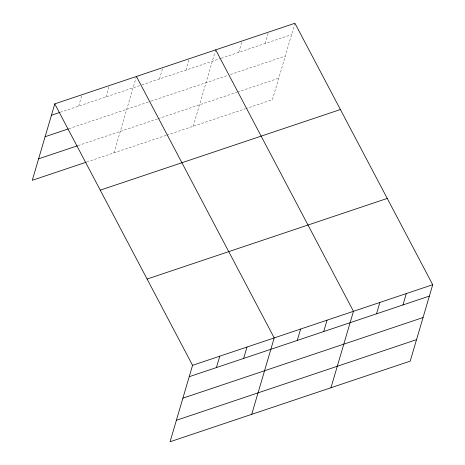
<?xml version="1.0" encoding="UTF-8"?>
<svg xmlns="http://www.w3.org/2000/svg" width="465" height="465" viewBox="0 0 465 465"><rect width="100%" height="100%" fill="white"/><g stroke="black" fill="none" stroke-linecap="round" stroke-linejoin="round"><path stroke-width="0.35" stroke-dasharray="2.33 1.74" d="M78.649 106.107L81.997 94.732M105.869 96.976L109.217 85.595M113.942 152.886L136.431 76.458M159.501 78.969L162.849 67.588M185.919 70.099L189.267 58.724M193.19 126.282L215.487 50.522M238.754 52.365L242.102 40.984M265.166 43.495L268.52 32.12M294.932 23.25L272.444 99.679L246.026 108.543M60.276 112.274L141.215 85.107M141.889 84.88L220.462 58.503M221.142 58.276L291.584 34.631M68.93 128.718L150.474 101.341M151.154 101.114L227.693 75.423M230.402 74.51L285.266 56.096M78.068 145.58L157.513 118.912M158.187 118.685L236.761 92.308M237.441 92.082L278.762 78.213M86.722 162.023L166.098 135.379M166.772 135.146L245.346 108.775"/><path stroke-width="0.7" d="M54.783 103.869L192.556 365.321L170.068 441.75L410.217 361.131L432.712 284.708L294.932 23.25L54.783 103.869L32.288 180.292L86.042 162.25M216.428 367.565L219.776 356.184M243.643 358.428L246.996 347.047M251.716 414.338L274.211 337.916L136.431 76.458M297.28 340.421L300.628 329.046M323.698 331.557L327.046 320.176M330.97 387.734L353.464 311.312L215.684 49.854M376.528 313.817L379.882 302.442M402.946 304.953L406.294 293.572M51.435 115.244L59.596 112.507M45.117 136.71L68.25 128.945M38.607 158.827L77.388 145.807M100.248 190.15L340.403 109.531M147.091 279.041L387.246 198.427M192.556 365.321L432.712 284.708M189.209 376.702L429.364 296.083M182.89 398.168L423.045 317.549M176.38 420.284L416.535 339.665"/></g></svg>
